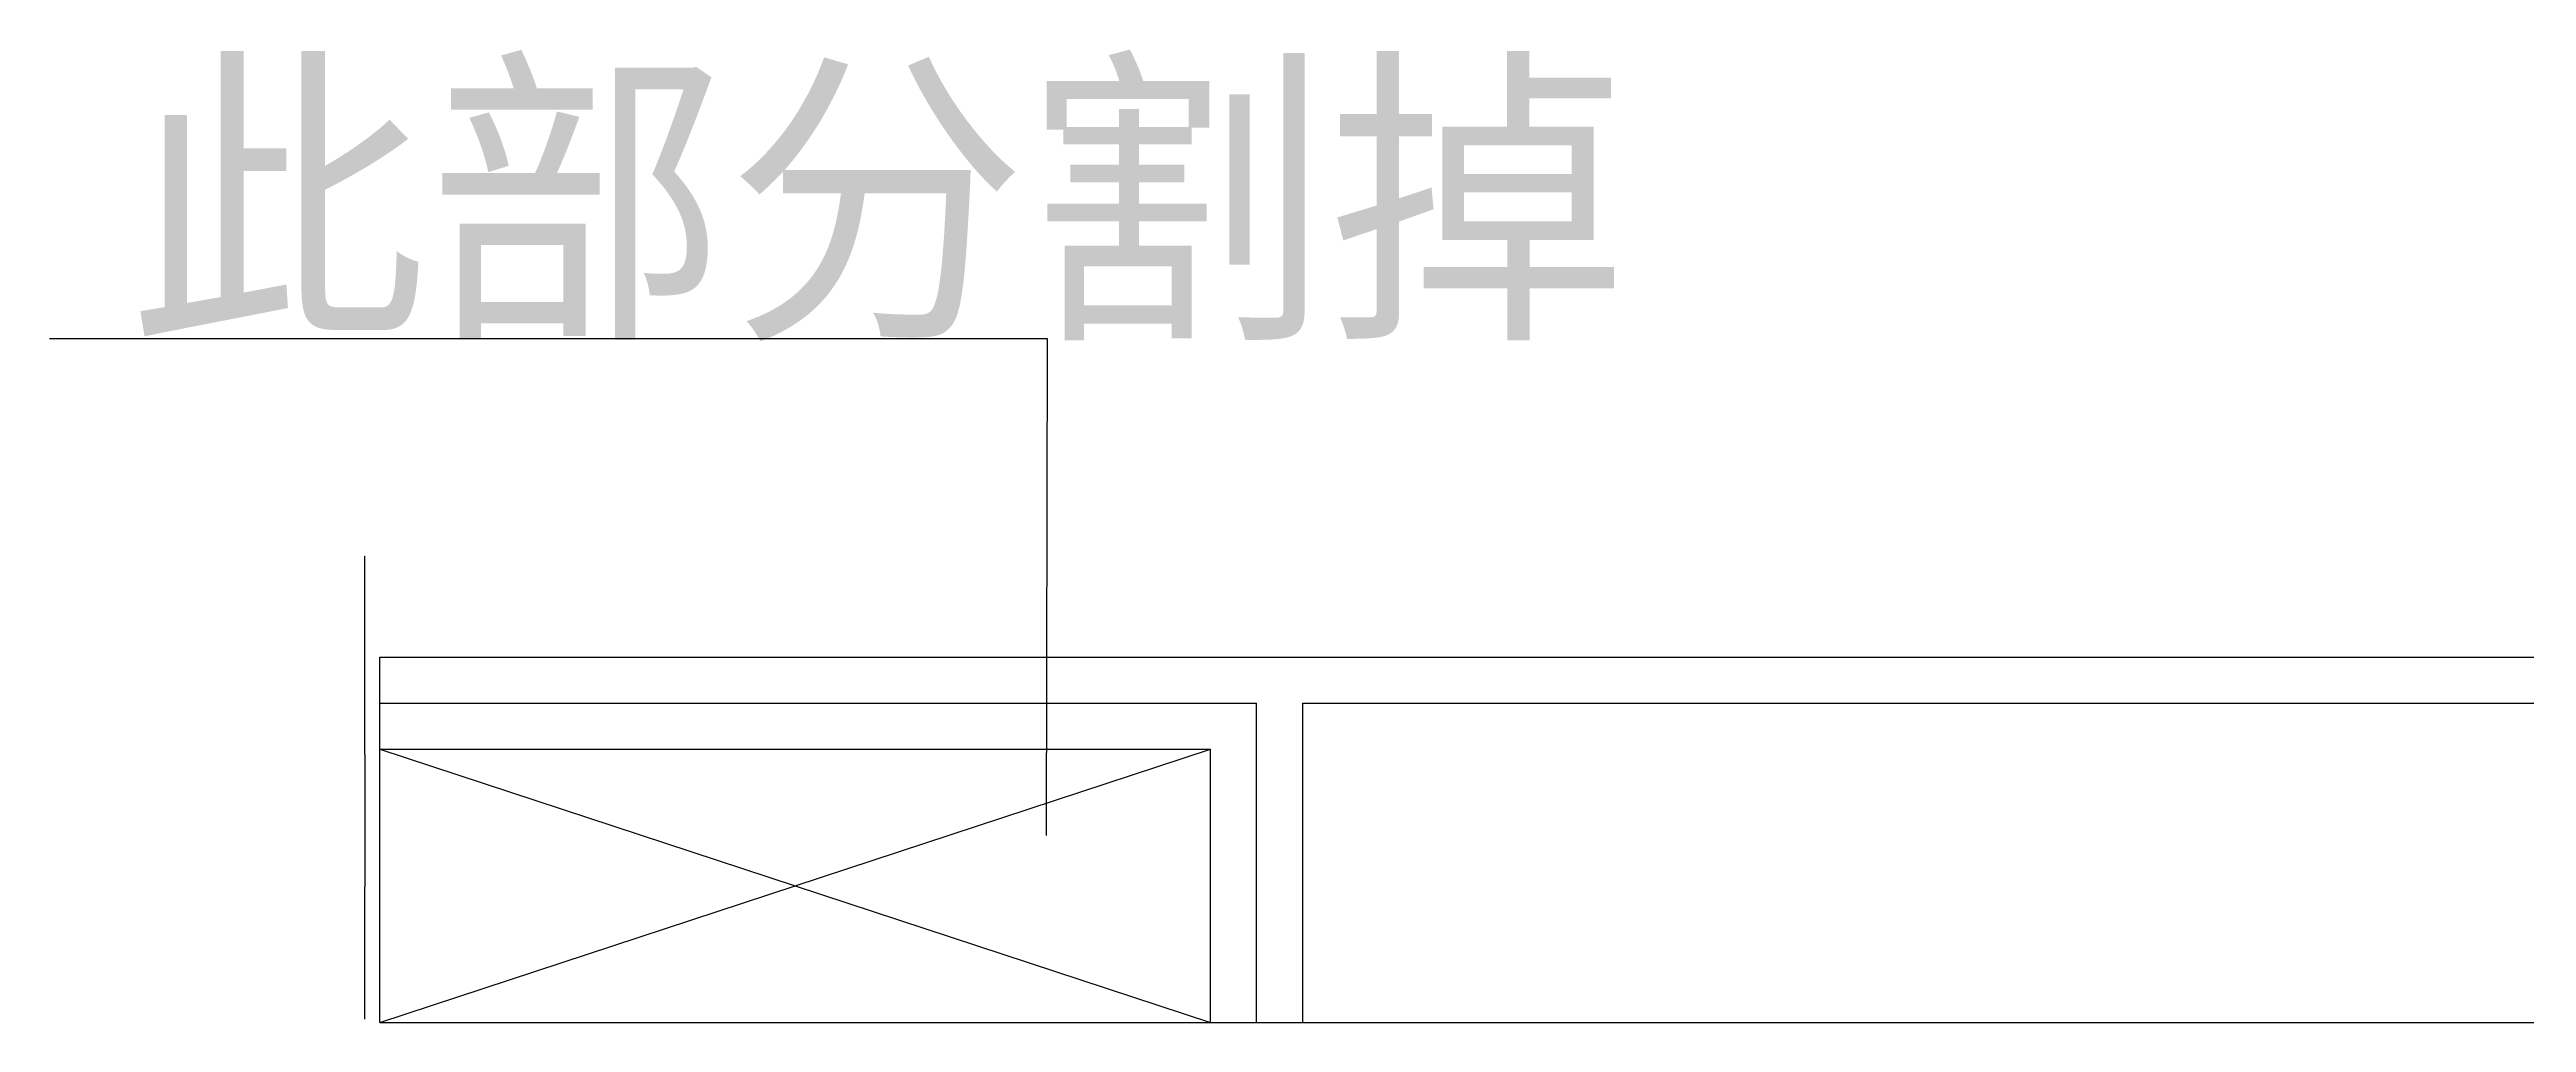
# Model space of a CAD drawing. Header units: metres. Extents: x 67180 to 148351, y 0 to 42000.
# Drawn here: x 132352 to 137721, y 18251 to 20361 of the extents above; entities that cross this region are included whole.
import ezdxf

# ---------------------------------------------------------------- set-up
doc = ezdxf.new("R2010")
doc.units = ezdxf.units.M
doc.layers.add('G1', color=3, linetype='Continuous')
doc.layers.add('PUB_DIM', color=3, linetype='Continuous')
doc.dimstyles.get("Standard").update_dxf_attribs({"dimtxt": 2.5, "dimasz": 2.5, "dimexe": 1.25, "dimexo": 0.625, "dimtad": 1, "dimcen": 2.5, "dimazin": 3, "dimtfac": 1, "dimtmove": 0, "dimatfit": 3})

# ---------------------------------------------------------------- blocks, each defined once
blk = doc.blocks.new('*D12')
for p, q in [((133036.08, 18831.83), (133036.08, 18545.14)), ((133035.83, 18545.14), (133035.58, 18545.14)), ((133036.08, 18258.44), (133036.08, 18545.14)), ((133036.08, 18545.14), (133036.08, 18545.14)), ((133036.33, 18545.14), (133036.58, 18545.14))]:
    blk.add_line(p, q)
at = {"layer": 'Defpoints'}
for p in [(133036.08, 18831.83), (133036.08, 18545.14), (133036.08, 18258.44)]:
    blk.add_point(p, dxfattribs=at)
at = {"layer": 'PUB_DIM', "insert": (133036.08, 18546.265), "char_height": 1, "attachment_point": 5}
blk.add_mtext('80', dxfattribs=at)
blk = doc.blocks.new('*D15')
for p, q in [((133035.83, 19262.26), (133035.58, 19262.26)), ((133036.08, 18831.83), (133036.08, 19262.26)), ((133036.08, 19054.83), (133036.08, 19262.26)), ((133036.08, 19262.26), (133036.08, 19262.26)), ((133036.33, 19262.26), (133036.58, 19262.26))]:
    blk.add_line(p, q)
at = {"layer": 'Defpoints'}
for p in [(133036.08, 19262.26), (133036.08, 19054.83), (133036.08, 18831.83)]:
    blk.add_point(p, dxfattribs=at)
at = {"layer": 'PUB_DIM', "insert": (133036.08, 19263.385), "char_height": 1, "attachment_point": 5}
blk.add_mtext('20', dxfattribs=at)

msp = doc.modelspace()

# ---------------------------------------------------------------- linework, layer by layer
for p, q in [((134515.48, 19733.24), (132352.45, 19733.24)), ((134513.22, 18656.7), (134515.48, 19733.24)), ((133068.63, 19043.45), (147945.16, 19043.45)), ((133068.63, 18251.07), (133068.63, 19043.45)), ((133068.63, 18843.45), (134868.63, 18251.07)), ((133068.63, 18251.07), (134868.63, 18843.45)), ((133068.63, 18843.45), (134868.63, 18843.45)), ((134868.63, 18251.07), (134868.63, 18843.45)), ((133068.63, 18251.07), (147945.16, 18251.07))]:
    msp.add_line(p, q)
at = {"layer": 'G1'}
for p, q in [((133068.63, 18943.45), (134968.63, 18943.45)), ((134968.63, 18251.07), (134968.63, 18943.45)), ((135068.63, 18943.45), (145945.16, 18943.45)), ((135068.63, 18251.07), (135068.63, 18943.45))]:
    msp.add_line(p, q, dxfattribs=at)

# ---------------------------------------------------------------- texts
msp.add_text('此部分割掉', height=500).set_placement((132520.69, 19784.57))

# ---------------------------------------------------------------- dimensions: what is measured, and where the dimension line sits
at = {"layer": 'PUB_DIM'}
for base, p1, p2, text, picture, middle in [((133036.08, 19262.26), (133036.08, 18831.83), (133036.08, 19054.83), '20', '*D15', (133036.08, 19263.385)), ((133036.08, 18545.14), (133036.08, 18258.44), (133036.08, 18831.83), '80', '*D12', (133036.08, 18546.265))]:
    dim = msp.add_linear_dim(base=base, p1=p1, p2=p2, text=text, dimstyle='Standard', dxfattribs=at)
    dim.commit()
    dim.dimension.update_dxf_attribs({"geometry": picture, "text_midpoint": middle})

doc.saveas('drawing.dxf')
